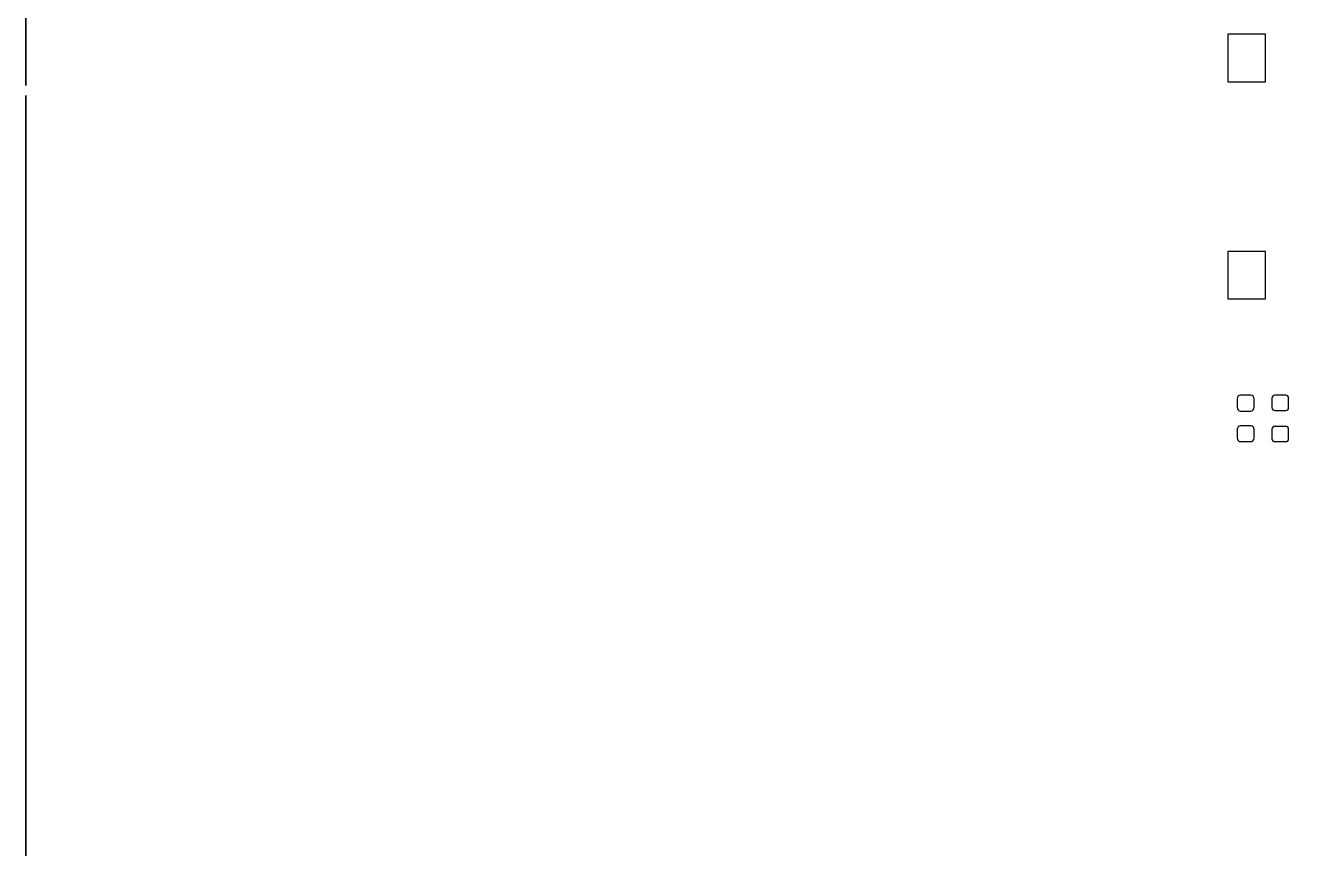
# Model space of a CAD drawing. Extents: x -210 to 210, y -160 to 160.
# Drawn here: x -210 to -144.7, y -118.4 to -76.7 of the extents above; entities that cross this region are included whole.
import ezdxf

# ---------------------------------------------------------------- set-up
doc = ezdxf.new("R2010")
doc.units = 0
doc.header["$MEASUREMENT"] = 0
doc.layers.get('0').update_dxf_attribs({"linetype": 'CONTINUOUS'})

msp = doc.modelspace()

# ---------------------------------------------------------------- linework, layer by layer
for points in [[(-210, -0.249), (-210.001016, -0.25), (-210.001016, -0.25), (-210.001016, -79.75), (-210.001016, -79.75), (-210, -79.751001), (-210, -79.751001), (-209.999004, -79.75), (-209.999004, -79.75), (-209.999004, -0.25), (-209.999004, -0.25), (-210, -0.249)], [(-210, -0.25), (-210, -79.75)], [(-147.25, -77.155), (-149.15, -77.155), (-149.15, -77.155), (-149.15, -79.554995), (-149.15, -79.554995), (-147.25, -79.554995), (-147.25, -79.554995), (-147.25, -77.155)], [(-147.25, -88.155), (-149.15, -88.155), (-149.15, -88.155), (-149.15, -90.555), (-149.15, -90.555), (-147.25, -90.555), (-147.25, -90.555), (-147.25, -88.155)]]:
    msp.add_lwpolyline(points)
for points in [[(-210, -80.248999), (-210.001016, -80.250005), (-210.001016, -80.250005), (-210.001016, -155), (-210.001016, -155, 0.408369), (-205.1, -160), (-205.1, -160), (-205, -160.000996), (-205, -160.000996), (-126.25, -160.000996), (-126.25, -160.000996), (-126.249004, -160), (-126.249004, -160), (-126.25, -159.998994), (-126.25, -159.998994), (-205, -159.998994), (-205, -159.998994, -0.414214), (-209.999004, -155), (-209.999004, -155), (-209.999004, -80.250005), (-209.999004, -80.250005), (-210, -80.248999)], [(-210, -80.250005), (-210, -155), (-210, -155, 0.414214), (-205, -160), (-205, -160), (-126.25001, -160)], [(-148.5, -95.43), (-148.505996, -95.430996), (-148.505996, -95.430996, 0.403618), (-148.67499, -95.605), (-148.67499, -95.605), (-148.67499, -96.055), (-148.67499, -96.055, 0.405227), (-148.505996, -96.23), (-148.505996, -96.23), (-147.993994, -96.23), (-147.993994, -96.23, 0.405113), (-147.825, -96.055), (-147.825, -96.055), (-147.825, -95.605), (-147.825, -95.605, 0.403504), (-147.993994, -95.430996), (-147.993994, -95.430996), (-148, -95.430996), (-148, -95.430996), (-148.5, -95.43)], [(-146.075, -95.58, 0.413242), (-146.22501, -95.43), (-146.22501, -95.43), (-146.77499, -95.43), (-146.77499, -95.43, 0.413318), (-146.925, -95.58), (-146.925, -95.58), (-146.925, -96.055), (-146.925, -96.055, 0.415226), (-146.77499, -96.205), (-146.77499, -96.205), (-146.22501, -96.205), (-146.22501, -96.205, 0.41513), (-146.075, -96.055), (-146.075, -96.055), (-146.075, -95.58)], [(-148.5, -96.98), (-148.505996, -96.980996), (-148.505996, -96.980996, 0.403618), (-148.67499, -97.155), (-148.67499, -97.155), (-148.67499, -97.605), (-148.67499, -97.605, 0.405212), (-148.505996, -97.78), (-148.505996, -97.78), (-147.993994, -97.78), (-147.993994, -97.78, 0.405097), (-147.825, -97.605), (-147.825, -97.605), (-147.825, -97.155), (-147.825, -97.155, 0.403504), (-147.993994, -96.980996), (-147.993994, -96.980996), (-148, -96.980996), (-148, -96.980996), (-148.5, -96.98)], [(-146.075, -97.155, 0.413223), (-146.22501, -97.005), (-146.22501, -97.005), (-146.77499, -97.005), (-146.77499, -97.005, 0.413318), (-146.925, -97.155), (-146.925, -97.155), (-146.925, -97.63), (-146.925, -97.63, 0.415245), (-146.77499, -97.78), (-146.77499, -97.78), (-146.22501, -97.78), (-146.22501, -97.78, 0.415149), (-146.075, -97.63), (-146.075, -97.63), (-146.075, -97.155)]]:
    msp.add_lwpolyline(points, format="xyb")

doc.saveas('drawing.dxf')
